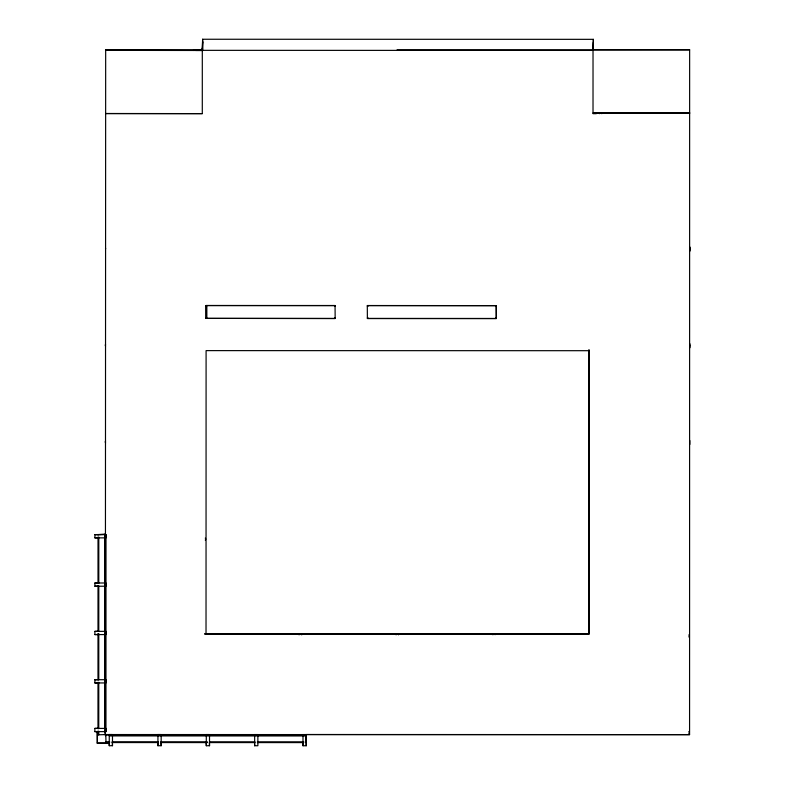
<?xml version="1.0" encoding="UTF-8"?>
<svg xmlns="http://www.w3.org/2000/svg" width="785" height="785" viewBox="0 0 785 785"><rect width="100%" height="100%" fill="white"/><g stroke="black" fill="none" stroke-linecap="round" stroke-linejoin="round"><path stroke-width="1.18" d="M105.946 728.392L105.955 731.63L94.867 731.62L94.867 728.402L98.184 728.284M94.877 679.722L105.955 679.702L105.965 682.94L94.877 682.94L94.877 679.722L98.194 679.604M94.887 631.366L105.965 631.346L105.975 634.584L94.887 634.584L94.887 631.366L98.203 631.248M94.897 583L105.975 582.99L105.995 586.228L94.897 586.228L94.897 583L98.223 582.882M94.906 534.654L106.004 534.644L106.004 537.872L94.906 537.872L94.916 534.644L105.475 534.34L97.016 534.634M97.222 743.081L108.507 743.14L97.32 743.189L97.222 732.111M97.32 743.189L97.32 732.219M98.763 731.159L98.763 734.829L97.978 734.819L97.978 731.159M97.978 728.715L97.988 682.332M97.988 679.888L97.997 633.505M97.997 631.062L98.007 585.895M98.007 583.451L98.017 537.068M98.763 728.725L98.773 682.332M98.773 679.888L98.782 633.505M98.782 631.062L98.792 585.895M98.792 583.451L98.802 537.068M104.66 683.019L104.67 728.402M104.66 680.566L104.67 633.966M104.67 631.513L104.68 586.14M104.68 583.687L104.69 537.087M104.67 731.62L104.709 534.654M97.978 734.819L105.092 734.603L105.092 730.943M105.416 730.864L105.416 734.544L689.573 734.652L689.642 49.798L592.92 49.769M105.445 534.899L105.671 49.681M105.955 731.63L106.004 534.654M112.481 734.623L112.481 745.711L109.252 745.711L109.262 734.623M161.161 734.632L161.161 745.721L157.932 745.721L157.942 734.632M195.769 50.475L195.769 49.798L195.72 50.475L202.491 50.475L193.532 50.475L193.532 49.798L202.304 49.808L202.608 41.36L202.618 50.338L593.352 50.426L593.342 39.328L593.097 49.553L593.323 42.429M593.352 39.338L202.618 39.25L202.304 49.808L105.494 49.691M105.563 113.59L202.294 113.619L202.304 48.091M202.628 50.348L202.618 39.25M206.023 633.976L206.092 350.62L589.093 350.699M206.102 318.386L206.112 305.493L335.058 305.512L335.156 318.504L206.102 318.386L335.146 318.494M206.2 318.484L206.112 305.493M209.517 734.642L209.517 745.73L206.298 745.73L206.298 734.642M257.873 734.652L257.873 745.74L254.654 745.74L254.654 734.652M306.228 734.662L306.228 745.75L303 745.75L302.99 734.642M305.924 736.281L305.846 734.505L305.924 736.281L305.914 734.564L302.696 734.574M334.94 306.248L334.95 305.601M367.38 318.504L367.301 305.522L496.336 305.63L496.346 318.533L367.38 318.494L496.336 318.524M496.248 318.435L496.14 305.63M689.73 113.04L593.018 113.02L593.028 49.877L397.053 49.847M599.583 113.678L599.583 113.001M601.771 113.678L601.771 113.001M689.829 444.438L689.829 440.571M689.976 347.726L689.976 343.85M690.133 251.004L690.133 247.138M105.789 735.78L105.789 734.995L305.983 735.035L306.209 742.6L306.209 741.815M109.674 742.561L106.004 742.561L106.014 741.766L109.674 741.766M305.983 735.83L305.983 735.035M105.543 248.089L105.602 248.953M689.652 248.992L689.603 248.59M105.651 113.491L202.294 113.619M94.906 537.872L98.233 537.754M94.897 586.228L98.213 586.11M94.887 634.584L98.203 634.466M94.877 682.94L98.194 682.822M94.867 731.62L98.184 731.502M108.938 734.534L112.167 734.534M157.628 734.544L160.846 734.544M205.984 734.554L209.202 734.554M254.34 734.564L257.558 734.564M592.832 49.867L689.642 49.798M593.018 113.011L689.721 113.03M593.018 113.678L596.306 113.678M206.19 305.571L335.156 305.61M367.38 305.601L496.346 305.64M206.19 306.219L206.838 306.219L206.838 317.827L206.19 317.827M334.498 306.248L335.146 306.248M367.38 306.248L368.028 306.248M495.698 306.268L496.336 306.278M334.498 317.846L335.146 317.856M367.38 317.856L368.028 317.856M495.688 317.876L496.336 317.876M204.718 633.907L589.133 633.976L204.767 633.956M94.867 728.402L105.955 728.402M306.317 734.505L689.554 734.623M109.252 735.908L306.228 735.957M112.118 741.766L158.501 741.776M160.945 741.786L207.328 741.796M209.772 741.796L254.939 741.805M257.382 741.805L303.766 741.815M112.108 742.561L158.501 742.571M160.945 742.571L207.328 742.581M209.772 742.581L254.939 742.59M257.382 742.59L303.766 742.6M105.494 50.368L193.532 50.475M104.346 534.408L105.131 534.408M98.017 534.624L98.802 534.624M104.307 734.603L105.092 734.603M305.924 734.574L306.228 745.75M302.892 742.198L303 745.75M254.536 742.188L254.654 745.74M209.399 742.178L209.517 745.73M206.18 742.178L206.298 745.73M161.043 742.168L161.161 745.721M157.824 742.168L157.932 745.721M112.363 742.168L112.481 745.711M109.135 742.159L109.252 745.711M105.789 734.995L106.004 742.561M202.599 42.361L202.599 43.146M202.373 48.69L202.373 49.475M689.603 345.38A1.56 1.56 0 0 1 689.603 346.195M395.581 634.643A1.609 1.609 0 0 1 398.407 634.643M396.346 634.692A1.609 1.609 0 0 1 398.554 634.702M688.837 634.898A1.609 1.609 0 0 1 688.837 636.949M688.818 731.61A1.609 1.609 0 0 1 688.818 733.661M298.82 634.712A1.609 1.609 0 0 1 301.744 634.712M299.635 634.682A1.609 1.609 0 0 1 301.842 634.682M205.287 538.098A1.609 1.609 0 0 1 205.287 540.149M105.592 442.887A1.609 1.609 0 0 1 105.592 440.984M689.534 248.217A1.56 1.56 0 0 1 689.524 249.787M492.303 634.653A1.609 1.609 0 0 1 495.129 634.653A1.609 1.609 0 0 0 493.137 634.643M105.563 346.087A1.609 1.609 0 0 1 105.563 344.36M589.152 539.315A1.609 1.609 0 0 1 589.152 538.127M588.956 349.924L588.986 634.025L589.005 349.963"/></g></svg>
